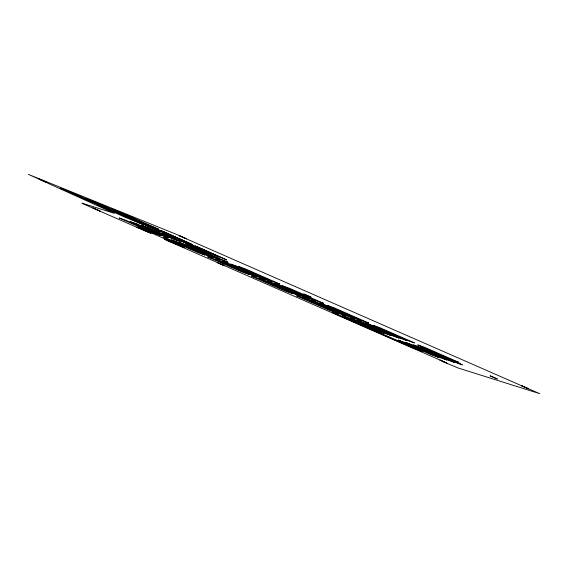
<?xml version="1.0" encoding="UTF-8"?>
<svg xmlns="http://www.w3.org/2000/svg" width="568" height="568" viewBox="0 0 568 568"><rect width="100%" height="100%" fill="white"/><g stroke="black" fill="none" stroke-linecap="round" stroke-linejoin="round"><path stroke-width="0.85" d="M46.114 182.072L39.05 179.012L46.114 182.065M224.204 265.583L217.111 262.494L224.218 265.583M150.399 233.214L151.01 233.405L136.852 227.072L148.305 231.545L184.309 247.421L164.415 239.355L165.025 239.547M172.878 240.633L173.275 240.754M180.588 243.061L180.986 243.182M210.756 256.587L211.154 256.708M218.467 259.015L218.865 259.136M209.138 257.538L209.535 257.659M216.848 259.966L217.246 260.087M232.269 264.823L232.667 264.951M247.016 273.492L247.414 273.613M270.155 280.777L270.553 280.904M268.401 281.685L268.799 281.813M283.822 286.542L284.22 286.67M298.569 295.211L298.967 295.339M306.28 297.639L306.677 297.767M321.708 302.495L322.106 302.623M298.108 296.531L298.505 296.652M305.818 298.96L306.216 299.08M321.247 303.816L321.644 303.944M335.993 312.485L336.391 312.606M359.125 319.77L359.523 319.898M343.881 316.433L344.279 316.553M359.303 321.289L359.7 321.417M367.02 323.717L367.418 323.845M381.767 332.386L382.165 332.507M397.188 337.243L397.586 337.364M404.899 339.671L405.296 339.799M399.489 340.8L399.886 340.928M414.917 345.656L415.307 345.784M422.627 348.085L423.025 348.212M437.374 356.754L437.772 356.881M452.795 361.61L453.193 361.738M460.506 364.038L460.904 364.166M86.18 198.644L87.515 199.183M111.974 209.088L113.309 209.627M130.945 217.97L132.28 218.51M156.74 228.414L158.074 228.954M163.769 232.085L164.869 232.525M153.502 228.357L154.595 228.797M180.326 239.519L181.426 239.959M200.831 248.727L201.931 249.167M190.557 245L191.657 245.44M217.381 256.161L218.481 256.601M149.1 232.639L83.34 203.919L81.927 203.152L114.331 213.327L28.414 174.383L182.307 236.771M443.672 361.979L458.34 368.071L539.6 393.624L179.119 235.677L186.219 238.752L182.342 236.998M443.736 361.781L439.873 360.034L446.966 363.108L166.254 240.157M92.967 207.987L100.06 211.076L93.053 208.016M133.828 219.099L141.027 222.23L133.856 219.106M303.816 294.018L310.902 297.107L303.816 294.018M302.595 296.766L309.794 299.904L302.673 296.794M490.205 375.874L497.291 378.962L490.205 375.874M521.495 385.729L528.588 388.817L521.53 385.736M120.593 218.446L119.181 217.998L153.303 233.001L160.46 235.493L126.33 220.49L120.593 218.446M135.972 223.522L130.321 221.74L162.938 236.039L168.597 237.822L135.972 223.522M147.538 227.164L141.886 225.382L174.511 239.682L180.162 241.464L147.538 227.164M165.082 237.942L163.662 237.495L197.792 252.497L204.949 254.989L170.819 239.987L165.082 237.942M172.793 240.37L171.373 239.923L205.502 254.925L212.659 257.418L178.529 242.415L172.793 240.37M180.503 242.799L179.083 242.351L213.213 257.361L220.37 259.846L186.24 244.844L180.503 242.799M188.214 245.227L186.801 244.78L220.924 259.789L228.08 262.274L193.958 247.272L188.214 245.227M209.052 257.276L207.632 256.828L241.762 271.831L248.919 274.323L214.789 259.32L209.052 257.276M216.763 259.704L215.35 259.256L249.473 274.266L256.63 276.751L222.507 261.749L216.763 259.704M224.474 262.132L223.061 261.685L257.183 276.694L264.34 279.179L230.218 264.177L224.474 262.132M232.191 264.56L230.771 264.12L264.894 279.122L272.051 281.607L237.928 266.605L232.191 264.56M239.902 266.988L238.482 266.548L272.604 281.55L279.761 284.036L245.639 269.033L239.902 266.988M252.895 276.566L251.475 276.126L285.597 291.128L292.754 293.613L258.632 278.611L252.895 276.566M260.606 278.994L259.185 278.554L293.315 293.557L300.465 296.042L266.342 281.039L260.606 278.994M268.316 281.43L266.896 280.982L301.026 295.985L308.183 298.47L274.053 283.467L268.316 281.43M276.027 283.858L274.614 283.411L308.736 298.413L315.893 300.905L281.771 285.896L276.027 283.858M283.737 286.286L282.324 285.839L316.447 300.841L323.604 303.333L289.481 288.324L283.737 286.286M298.022 296.269L296.61 295.821L330.732 310.824L337.889 313.316L303.766 298.314L298.022 296.269M305.74 298.697L304.32 298.25L338.443 313.259L345.6 315.744L311.477 300.742L305.74 298.697M313.451 301.125L312.031 300.678L346.161 315.687L353.317 318.172L319.188 303.17L313.451 301.125M321.161 303.553L319.741 303.106L353.871 318.115L361.028 320.601L326.898 305.598L321.161 303.553M328.872 305.982L327.459 305.541L361.582 320.544L368.738 323.029L334.616 308.026L328.872 305.982M336.568 313.884L332.436 312.585L411.473 347.318L422.251 351.436L336.568 313.884M343.796 316.17L342.383 315.723L376.506 330.725L383.663 333.217L349.54 318.215L343.796 316.17M351.507 318.598L350.094 318.151L384.216 333.16L391.373 335.645L357.251 320.643L351.507 318.598M359.224 321.026L357.804 320.579L391.927 335.589L399.084 338.074L364.961 323.071L359.224 321.026M366.935 323.455L365.515 323.007L399.638 338.017L406.795 340.502L372.672 325.499L366.935 323.455M374.646 325.883L373.226 325.443L407.355 340.445L414.512 342.93L380.382 327.928L374.646 325.883M419.134 345.379L417.714 344.939L451.837 359.942L458.994 362.427L424.871 347.424L419.134 345.379M399.403 340.544L397.99 340.097L432.113 355.099L439.27 357.584L405.147 342.582L399.403 340.544M407.121 342.973L405.701 342.525L439.824 357.528L446.98 360.013L412.858 345.01L407.121 342.973M414.832 345.401L413.412 344.954L447.534 359.956L454.691 362.441L420.568 347.438L414.832 345.401M422.542 347.829L421.122 347.382L455.252 362.384L462.409 364.876L428.279 349.867L422.542 347.829M64.887 189.953L60.151 188.036L87.578 200.412L106.741 208.243L79.314 195.868L64.887 189.953M90.674 200.39L85.931 198.473L113.359 210.849L132.529 218.68L105.101 206.305L90.674 200.39M116.461 210.834L111.726 208.917L139.153 221.293L158.323 229.124L130.896 216.749L116.461 210.834M101.942 206.596L97.206 204.679L124.633 217.054L143.796 224.885L116.369 212.51L101.942 206.596M133.153 219.369L128.688 217.558L160.332 231.574L133.153 219.369M155.057 228.166L136.135 220.512L163.314 232.717L182.236 240.37L155.057 228.166M165.48 232.454L161.007 230.644L192.651 244.659L165.48 232.454M167.24 234.676L162.775 232.866L194.419 246.881L167.24 234.676M199.574 247.762L195.094 245.951L226.746 259.966L199.574 247.762M192.112 244.808L173.197 237.154L200.376 249.359L219.291 257.013L192.112 244.808"/></g></svg>
